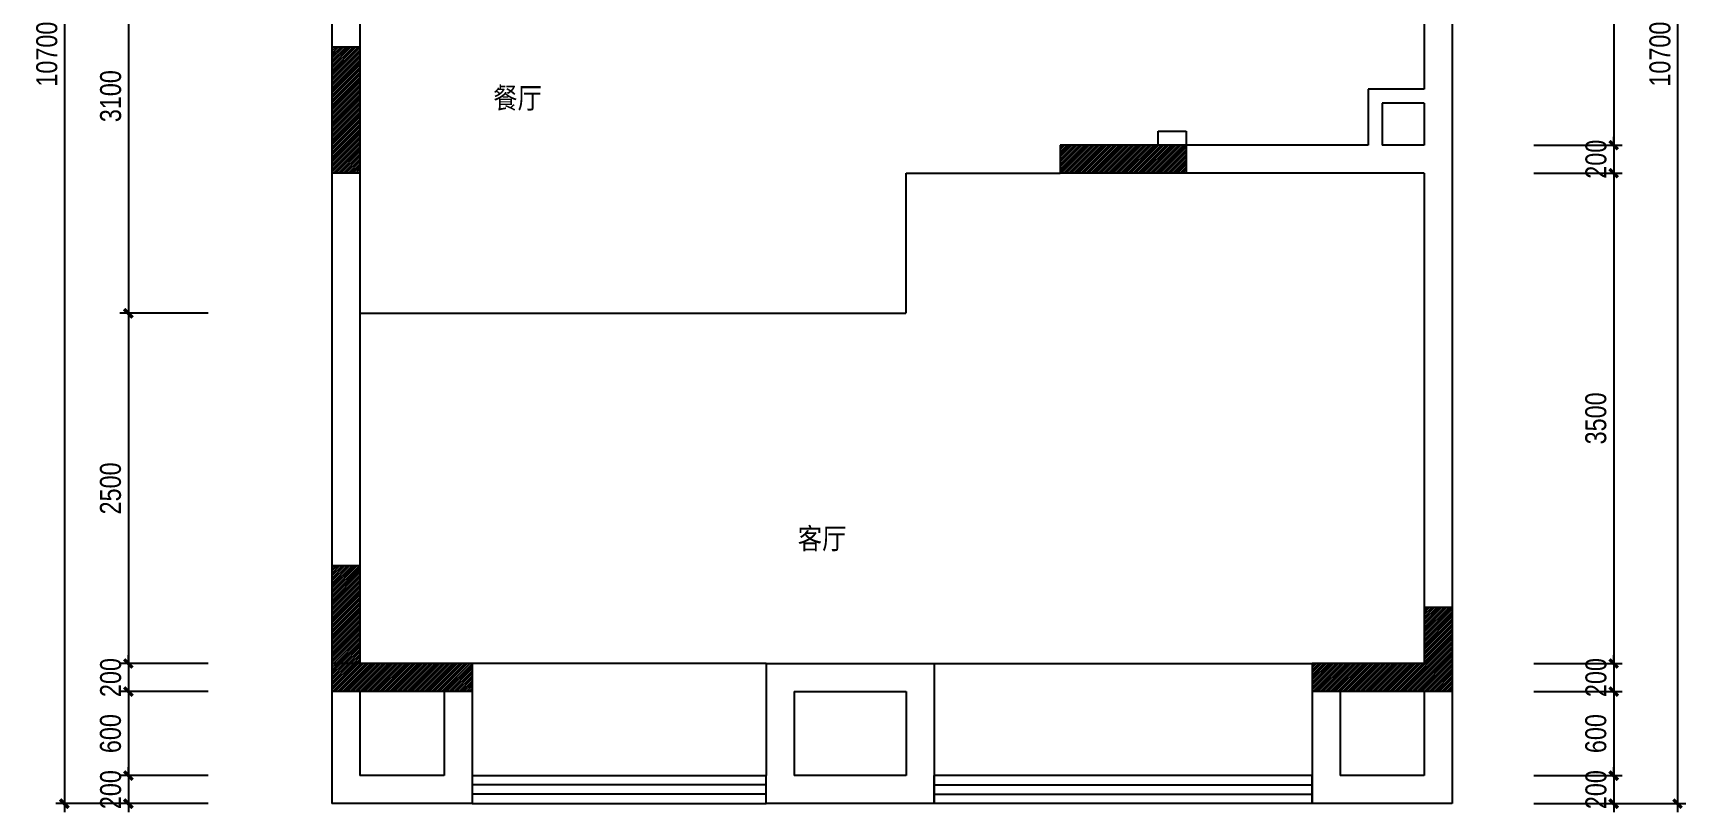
# Model space of a CAD drawing. Extents: x 160245 to 405305, y -111140 to 232735.
# Drawn here: x 249373 to 261177, y -4014 to 1509 of the extents above; entities that cross this region are included whole.
import ezdxf

# ---------------------------------------------------------------- set-up
doc = ezdxf.new("R2010")
doc.units = 0
doc.header["$LTSCALE"] = 10
doc.header["$MEASUREMENT"] = 0
doc.linetypes.add('HIDDEN', pattern=[0.375, 0.25, -0.125])
doc.layers.get('Defpoints').update_dxf_attribs({"color": 229})
for name, color, linetype in [('P-O wall 原始墙体', 245, 'Continuous'), ('P-o 原建筑尺寸', 8, 'Continuous'), ('P-Stair 楼梯（原建筑设备）', 159, 'Continuous'), ('P-Text  平面文字', 9, 'Continuous'), ('P-window 窗', 107, 'Continuous')]:
    doc.layers.add(name, color=color, linetype=linetype)
doc.styles.add('PDC DIM', font='PMingLiU-ExtB.ttf', dxfattribs={"width": 0.85})
doc.dimstyles.new('PDC-A2', dxfattribs={"dimscale": 0, "dimtxt": 2.5, "dimasz": 1, "dimexe": 1, "dimexo": 1, "dimgap": 0.7, "dimtad": 1, "dimdec": 0, "dimtxsty": 'PDC DIM', "dimblk": 'ARCHTICK', "dimcen": 1, "dimdle": 1, "dimclrd": 8, "dimclre": 8, "dimclrt": 9, "dimadec": 0, "dimazin": 0, "dimtfac": 1, "dimtdec": 0, "dimtix": 1, "dimtmove": 2, "dimatfit": 3, "dimldrblk": 'PDC A2 T R', "dimfxl": 10, "dimfxlon": 1, "dimarcsym": 0})
pattern_1 = [(45, (40592.418, 0), (-8.8388348, 8.8388348), [])]

# ---------------------------------------------------------------- blocks, each defined once
blk = doc.blocks.new('$WINLIB2D$00000001')
at = {"color": 0}
for points in [[(-0.5, 0.5), (-0.5, -0.5)], [(-0.5, 0.5), (0.5, 0.5)], [(0.5, -0.5), (0.5, 0.5)], [(0.5, 0.1667), (-0.5, 0.1667)], [(0.5, -0.1667), (-0.5, -0.1667)], [(-0.5, -0.5), (0.5, -0.5)]]:
    blk.add_lwpolyline(points, dxfattribs=at)
blk = doc.blocks.new('_ArchTick')
at = {"color": 0, "linetype": 'ByBlock', "const_width": 0.4}
blk.add_lwpolyline([(-0.5, -0.5), (0.5, 0.5)], dxfattribs=at)
blk = doc.blocks.new('*D1199')
at = {"layer": 'Defpoints', "color": 0, "transparency": 16777216}
for p in [(250685, 2609), (250054, -491), (250685, -491)]:
    blk.add_point(p, dxfattribs=at)
at = {"layer": 'P-o 原建筑尺寸', "color": 8, "lineweight": -2, "transparency": 16777216}
for p, q in [((250625, 2609), (249994, 2609)), ((250054, 2669), (250054, -551)), ((250625, -491), (249994, -491))]:
    blk.add_line(p, q, dxfattribs=at)
at = {"layer": 'P-o 原建筑尺寸', "color": 8, "lineweight": -2, "transparency": 16777216, "xscale": 60, "yscale": 60, "zscale": 60}
for p, rotation in [((250054, 2609), 90), ((250054, -491), 270)]:
    blk.add_blockref('_ArchTick', p, dxfattribs=dict(at, rotation=rotation))
at = {"layer": 'P-o 原建筑尺寸', "color": 9, "transparency": 16777216, "insert": (249928, 1059), "char_height": 150, "attachment_point": 5, "rotation": 90, "style": 'PDC DIM'}
blk.add_mtext('3100', dxfattribs=at)
blk = doc.blocks.new('PDC A2 T R')
at = {"color": 0, "linetype": 'ByBlock'}
blk.add_line((0, 0), (-2, 0), dxfattribs=at)
for points in [[(-2.15, 0.89), (-1.49, 1.35), (-0.6, 0), (0, 0)], [(-2.15, -0.89), (-1.49, -1.35), (-0.6, 0), (0, 0)]]:
    blk.add_solid(points, dxfattribs=at)
blk = doc.blocks.new('*D1200')
at = {"layer": 'Defpoints', "color": 0, "transparency": 16777216}
for p in [(250685, -491), (250054, -2991), (250685, -2991)]:
    blk.add_point(p, dxfattribs=at)
at = {"layer": 'P-o 原建筑尺寸', "color": 8, "lineweight": -2, "transparency": 16777216}
for p, q in [((250054, -431), (250054, -3051)), ((250625, -491), (249994, -491)), ((250625, -2991), (249994, -2991))]:
    blk.add_line(p, q, dxfattribs=at)
at = {"layer": 'P-o 原建筑尺寸', "color": 8, "lineweight": -2, "transparency": 16777216, "xscale": 60, "yscale": 60, "zscale": 60}
for p, rotation in [((250054, -491), 90), ((250054, -2991), 270)]:
    blk.add_blockref('_ArchTick', p, dxfattribs=dict(at, rotation=rotation))
at = {"layer": 'P-o 原建筑尺寸', "color": 9, "transparency": 16777216, "insert": (249927, -1741), "char_height": 150, "attachment_point": 5, "rotation": 90, "style": 'PDC DIM'}
blk.add_mtext('2500', dxfattribs=at)
blk = doc.blocks.new('*D1201')
at = {"layer": 'Defpoints', "color": 0, "transparency": 16777216}
for p in [(250685, -2991), (250054, -3191), (250685, -3191)]:
    blk.add_point(p, dxfattribs=at)
at = {"layer": 'P-o 原建筑尺寸', "color": 8, "lineweight": -2, "transparency": 16777216}
for p, q in [((250054, -2991), (250054, -2931)), ((250625, -2991), (249994, -2991)), ((250054, -2991), (250054, -3191)), ((250625, -3191), (249994, -3191)), ((250054, -3191), (250054, -3251))]:
    blk.add_line(p, q, dxfattribs=at)
at = {"layer": 'P-o 原建筑尺寸', "color": 8, "lineweight": -2, "transparency": 16777216, "xscale": 60, "yscale": 60, "zscale": 60}
for p, rotation in [((250054, -2991), 270), ((250054, -3191), 90)]:
    blk.add_blockref('_ArchTick', p, dxfattribs=dict(at, rotation=rotation))
at = {"layer": 'P-o 原建筑尺寸', "color": 9, "transparency": 16777216, "insert": (249928, -3091), "char_height": 150, "attachment_point": 5, "rotation": 90, "style": 'PDC DIM'}
blk.add_mtext('200', dxfattribs=at)
blk = doc.blocks.new('*D1202')
at = {"layer": 'Defpoints', "color": 0, "transparency": 16777216}
for p in [(250685, -3191), (250054, -3791), (250685, -3791)]:
    blk.add_point(p, dxfattribs=at)
at = {"layer": 'P-o 原建筑尺寸', "color": 8, "lineweight": -2, "transparency": 16777216}
for p, q in [((250054, -3131), (250054, -3851)), ((250625, -3191), (249994, -3191)), ((250625, -3791), (249994, -3791))]:
    blk.add_line(p, q, dxfattribs=at)
at = {"layer": 'P-o 原建筑尺寸', "color": 8, "lineweight": -2, "transparency": 16777216, "xscale": 60, "yscale": 60, "zscale": 60}
for p, rotation in [((250054, -3191), 90), ((250054, -3791), 270)]:
    blk.add_blockref('_ArchTick', p, dxfattribs=dict(at, rotation=rotation))
at = {"layer": 'P-o 原建筑尺寸', "color": 9, "transparency": 16777216, "insert": (249927, -3491), "char_height": 150, "attachment_point": 5, "rotation": 90, "style": 'PDC DIM'}
blk.add_mtext('600', dxfattribs=at)
blk = doc.blocks.new('*D1203')
at = {"layer": 'Defpoints', "color": 0, "transparency": 16777216}
for p in [(250685, -3791), (250054, -3991), (250685, -3991)]:
    blk.add_point(p, dxfattribs=at)
at = {"layer": 'P-o 原建筑尺寸', "color": 8, "lineweight": -2, "transparency": 16777216}
for p, q in [((250054, -3791), (250054, -3731)), ((250625, -3791), (249994, -3791)), ((250054, -3791), (250054, -3991)), ((250625, -3991), (249994, -3991)), ((250054, -3991), (250054, -4051))]:
    blk.add_line(p, q, dxfattribs=at)
at = {"layer": 'P-o 原建筑尺寸', "color": 8, "lineweight": -2, "transparency": 16777216, "xscale": 60, "yscale": 60, "zscale": 60}
for p, rotation in [((250054, -3791), 270), ((250054, -3991), 90)]:
    blk.add_blockref('_ArchTick', p, dxfattribs=dict(at, rotation=rotation))
at = {"layer": 'P-o 原建筑尺寸', "color": 9, "transparency": 16777216, "insert": (249928, -3891), "char_height": 150, "attachment_point": 5, "rotation": 90, "style": 'PDC DIM'}
blk.add_mtext('200', dxfattribs=at)
blk = doc.blocks.new('*D1204')
at = {"layer": 'Defpoints', "color": 0, "transparency": 16777216}
for p in [(250685, 6709), (249597, -3991), (250685, -3991)]:
    blk.add_point(p, dxfattribs=at)
at = {"layer": 'P-o 原建筑尺寸', "color": 8, "lineweight": -2, "transparency": 16777216}
for p, q in [((249597, 6769), (249597, -4051)), ((250197, 6709), (249537, 6709)), ((250197, -3991), (249537, -3991))]:
    blk.add_line(p, q, dxfattribs=at)
at = {"layer": 'P-o 原建筑尺寸', "color": 8, "lineweight": -2, "transparency": 16777216, "xscale": 60, "yscale": 60, "zscale": 60}
for p, rotation in [((249597, 6709), 90), ((249597, -3991), 270)]:
    blk.add_blockref('_ArchTick', p, dxfattribs=dict(at, rotation=rotation))
at = {"layer": 'P-o 原建筑尺寸', "color": 9, "transparency": 16777216, "insert": (249472, 1359), "char_height": 150, "attachment_point": 5, "rotation": 90, "style": 'PDC DIM'}
blk.add_mtext('10700', dxfattribs=at)
blk = doc.blocks.new('*D1208')
at = {"layer": 'Defpoints', "color": 0, "transparency": 16777216}
for p in [(260030, 3509), (260030, 709), (260661, 709)]:
    blk.add_point(p, dxfattribs=at)
at = {"layer": 'P-o 原建筑尺寸', "color": 8, "lineweight": -2, "transparency": 16777216}
for p, q in [((260661, 3569), (260661, 649)), ((260090, 3509), (260721, 3509)), ((260090, 709), (260721, 709))]:
    blk.add_line(p, q, dxfattribs=at)
at = {"layer": 'P-o 原建筑尺寸', "color": 8, "lineweight": -2, "transparency": 16777216, "xscale": 60, "yscale": 60, "zscale": 60}
for p, rotation in [((260661, 3509), 90), ((260661, 709), 270)]:
    blk.add_blockref('_ArchTick', p, dxfattribs=dict(at, rotation=rotation))
at = {"layer": 'P-o 原建筑尺寸', "color": 9, "transparency": 16777216, "insert": (260535, 2109), "char_height": 150, "attachment_point": 5, "rotation": 90, "style": 'PDC DIM'}
blk.add_mtext('2800', dxfattribs=at)
blk = doc.blocks.new('*D1209')
at = {"layer": 'Defpoints', "color": 0, "transparency": 16777216}
for p in [(260030, 709), (260030, 509), (260661, 509)]:
    blk.add_point(p, dxfattribs=at)
at = {"layer": 'P-o 原建筑尺寸', "color": 8, "lineweight": -2, "transparency": 16777216}
for p, q in [((260090, 709), (260721, 709)), ((260661, 709), (260661, 769)), ((260661, 709), (260661, 509)), ((260090, 509), (260721, 509)), ((260661, 509), (260661, 449))]:
    blk.add_line(p, q, dxfattribs=at)
at = {"layer": 'P-o 原建筑尺寸', "color": 8, "lineweight": -2, "transparency": 16777216, "xscale": 60, "yscale": 60, "zscale": 60}
for p, rotation in [((260661, 709), 270), ((260661, 509), 90)]:
    blk.add_blockref('_ArchTick', p, dxfattribs=dict(at, rotation=rotation))
at = {"layer": 'P-o 原建筑尺寸', "color": 9, "transparency": 16777216, "insert": (260535, 609), "char_height": 150, "attachment_point": 5, "rotation": 90, "style": 'PDC DIM'}
blk.add_mtext('200', dxfattribs=at)
blk = doc.blocks.new('*D1210')
at = {"layer": 'Defpoints', "color": 0, "transparency": 16777216}
for p in [(260030, 509), (260030, -2991), (260661, -2991)]:
    blk.add_point(p, dxfattribs=at)
at = {"layer": 'P-o 原建筑尺寸', "color": 8, "lineweight": -2, "transparency": 16777216}
for p, q in [((260090, 509), (260721, 509)), ((260661, 569), (260661, -3051)), ((260090, -2991), (260721, -2991))]:
    blk.add_line(p, q, dxfattribs=at)
at = {"layer": 'P-o 原建筑尺寸', "color": 8, "lineweight": -2, "transparency": 16777216, "xscale": 60, "yscale": 60, "zscale": 60}
for p, rotation in [((260661, 509), 90), ((260661, -2991), 270)]:
    blk.add_blockref('_ArchTick', p, dxfattribs=dict(at, rotation=rotation))
at = {"layer": 'P-o 原建筑尺寸', "color": 9, "transparency": 16777216, "insert": (260534, -1241), "char_height": 150, "attachment_point": 5, "rotation": 90, "style": 'PDC DIM'}
blk.add_mtext('3500', dxfattribs=at)
blk = doc.blocks.new('*D1211')
at = {"layer": 'Defpoints', "color": 0, "transparency": 16777216}
for p in [(260030, -2991), (260030, -3191), (260661, -3191)]:
    blk.add_point(p, dxfattribs=at)
at = {"layer": 'P-o 原建筑尺寸', "color": 8, "lineweight": -2, "transparency": 16777216}
for p, q in [((260661, -2991), (260661, -2931)), ((260090, -2991), (260721, -2991)), ((260661, -2991), (260661, -3191)), ((260090, -3191), (260721, -3191)), ((260661, -3191), (260661, -3251))]:
    blk.add_line(p, q, dxfattribs=at)
at = {"layer": 'P-o 原建筑尺寸', "color": 8, "lineweight": -2, "transparency": 16777216, "xscale": 60, "yscale": 60, "zscale": 60}
for p, rotation in [((260661, -2991), 270), ((260661, -3191), 90)]:
    blk.add_blockref('_ArchTick', p, dxfattribs=dict(at, rotation=rotation))
at = {"layer": 'P-o 原建筑尺寸', "color": 9, "transparency": 16777216, "insert": (260535, -3091), "char_height": 150, "attachment_point": 5, "rotation": 90, "style": 'PDC DIM'}
blk.add_mtext('200', dxfattribs=at)
blk = doc.blocks.new('*D1212')
at = {"layer": 'Defpoints', "color": 0, "transparency": 16777216}
for p in [(260030, -3191), (260030, -3791), (260661, -3791)]:
    blk.add_point(p, dxfattribs=at)
at = {"layer": 'P-o 原建筑尺寸', "color": 8, "lineweight": -2, "transparency": 16777216}
for p, q in [((260661, -3131), (260661, -3851)), ((260090, -3191), (260721, -3191)), ((260090, -3791), (260721, -3791))]:
    blk.add_line(p, q, dxfattribs=at)
at = {"layer": 'P-o 原建筑尺寸', "color": 8, "lineweight": -2, "transparency": 16777216, "xscale": 60, "yscale": 60, "zscale": 60}
for p, rotation in [((260661, -3191), 90), ((260661, -3791), 270)]:
    blk.add_blockref('_ArchTick', p, dxfattribs=dict(at, rotation=rotation))
at = {"layer": 'P-o 原建筑尺寸', "color": 9, "transparency": 16777216, "insert": (260534, -3491), "char_height": 150, "attachment_point": 5, "rotation": 90, "style": 'PDC DIM'}
blk.add_mtext('600', dxfattribs=at)
blk = doc.blocks.new('*D1213')
at = {"layer": 'Defpoints', "color": 0, "transparency": 16777216}
for p in [(260030, -3791), (260030, -3991), (260661, -3991)]:
    blk.add_point(p, dxfattribs=at)
at = {"layer": 'P-o 原建筑尺寸', "color": 8, "lineweight": -2, "transparency": 16777216}
for p, q in [((260661, -3791), (260661, -3731)), ((260090, -3791), (260721, -3791)), ((260661, -3791), (260661, -3991)), ((260090, -3991), (260721, -3991)), ((260661, -3991), (260661, -4051))]:
    blk.add_line(p, q, dxfattribs=at)
at = {"layer": 'P-o 原建筑尺寸', "color": 8, "lineweight": -2, "transparency": 16777216, "xscale": 60, "yscale": 60, "zscale": 60}
for p, rotation in [((260661, -3791), 270), ((260661, -3991), 90)]:
    blk.add_blockref('_ArchTick', p, dxfattribs=dict(at, rotation=rotation))
at = {"layer": 'P-o 原建筑尺寸', "color": 9, "transparency": 16777216, "insert": (260535, -3891), "char_height": 150, "attachment_point": 5, "rotation": 90, "style": 'PDC DIM'}
blk.add_mtext('200', dxfattribs=at)
blk = doc.blocks.new('*D1214')
at = {"layer": 'Defpoints', "color": 0, "transparency": 16777216}
for p in [(260030, 6709), (260030, -3991), (261117, -3991)]:
    blk.add_point(p, dxfattribs=at)
at = {"layer": 'P-o 原建筑尺寸', "color": 8, "lineweight": -2, "transparency": 16777216}
for p, q in [((261117, 6769), (261117, -4051)), ((260517, 6709), (261177, 6709)), ((260517, -3991), (261177, -3991))]:
    blk.add_line(p, q, dxfattribs=at)
at = {"layer": 'P-o 原建筑尺寸', "color": 8, "lineweight": -2, "transparency": 16777216, "xscale": 60, "yscale": 60, "zscale": 60}
for p, rotation in [((261117, 6709), 90), ((261117, -3991), 270)]:
    blk.add_blockref('_ArchTick', p, dxfattribs=dict(at, rotation=rotation))
at = {"layer": 'P-o 原建筑尺寸', "color": 9, "transparency": 16777216, "insert": (260992, 1359), "char_height": 150, "attachment_point": 5, "rotation": 90, "style": 'PDC DIM'}
blk.add_mtext('10700', dxfattribs=at)

msp = doc.modelspace()

# ---------------------------------------------------------------- hatches: boundary and pattern name
at = {"layer": 'P-O wall 原始墙体'}
h = msp.add_hatch(dxfattribs=at)
h.set_pattern_fill('ANSI31', color=256, scale=100, style=0)
h.set_pattern_definition(pattern_1)
h.paths.add_polyline_path([(251708.1, 1409.4), (251508.1, 1409.4), (251508.1, 509.4), (251708.1, 509.4)])
h = msp.add_hatch(dxfattribs=at)
h.set_pattern_fill('ANSI31', color=256, scale=100, style=0)
h.set_pattern_definition(pattern_1)
h.paths.add_polyline_path([(257608.1, 709.4), (257408.1, 709.4), (256708.1, 709.4), (256708.1, 509.4), (257508.1, 509.4), (257608.1, 509.4)])
h = msp.add_hatch(dxfattribs=at)
h.set_pattern_fill('ANSI31', color=256, scale=100, style=0)
h.set_pattern_definition(pattern_1)
h.paths.add_polyline_path([(251708.1, -2290.6), (251708.1, -2990.6), (251508.1, -2990.6), (251508.1, -2290.6)])
h = msp.add_hatch(dxfattribs=at)
h.set_pattern_fill('ANSI31', color=256, scale=100, style=0)
h.set_pattern_definition(pattern_1)
h.paths.add_polyline_path([(259508.1, -2590.6), (259308.1, -2590.6), (259308.1, -2990.6), (258508.1, -2990.6), (258508.1, -3190.6), (259508.1, -3190.6), (259508.1, -3090.6)])
h = msp.add_hatch(dxfattribs=at)
h.set_pattern_fill('ANSI31', color=256, scale=100, style=0)
h.set_pattern_definition(pattern_1)
h.paths.add_polyline_path([(252508.1, -2990.6), (251508.1, -2990.6), (251508.1, -3190.6), (252508.1, -3190.6)])

# ---------------------------------------------------------------- linework, layer by layer
for p, q in [((259308.1, 3509.4), (259308.1, 1109.4)), ((259508.1, 3509.4), (259508.1, 1009.4)), ((251508.1, 2709.4), (251508.1, -2290.6)), ((251708.1, 2609.4), (251708.1, -2290.6)), ((251708.1, 1409.4), (251508.1, 1409.4)), ((259308.1, 1109.4), (258908.1, 1109.4)), ((258908.1, 1109.4), (258908.1, 709.4)), ((259308.1, 1009.4), (259008.1, 1009.4)), ((259008.1, 1009.4), (259008.1, 709.4)), ((259308.1, 1009.4), (259308.1, 709.4)), ((259508.1, 1009.4), (259508.1, 609.4)), ((257408.1, 709.4), (256708.1, 709.4)), ((256708.1, 709.4), (256708.1, 509.4)), ((257408.1, 709.4), (257408.1, 809.4)), ((257408.1, 809.4), (257608.1, 809.4)), ((257608.1, 809.4), (257608.1, 709.4)), ((258908.1, 709.4), (257608.1, 709.4)), ((257608.1, 709.4), (257608.1, 509.4)), ((259308.1, 709.4), (259008.1, 709.4)), ((259508.1, 609.4), (259508.1, -3090.6)), ((251708.1, 509.4), (251508.1, 509.4)), ((257508.1, 509.4), (256708.1, 509.4)), ((259008.1, 509.4), (257508.1, 509.4)), ((259308.1, 509.4), (259008.1, 509.4)), ((259308.1, 509.4), (259308.1, -2990.6)), ((251508.1, -2290.6), (251508.1, -2990.6)), ((251508.1, -2290.6), (251708.1, -2290.6)), ((251708.1, -2290.6), (251708.1, -2990.6)), ((259508.1, -2590.6), (259308.1, -2590.6)), ((252508.1, -2990.6), (251508.1, -2990.6)), ((251508.1, -2990.6), (251508.1, -3990.6)), ((252508.1, -2990.6), (252508.1, -3790.6)), ((254608.1, -2990.6), (254608.1, -3790.6)), ((254608.1, -2990.6), (255808.1, -2990.6)), ((255808.1, -2990.6), (255808.1, -3790.6)), ((258508.1, -2990.6), (258508.1, -3990.6)), ((259308.1, -2990.6), (258508.1, -2990.6)), ((259508.1, -3090.6), (259508.1, -3990.6)), ((252508.1, -3190.6), (251508.1, -3190.6)), ((251708.1, -3190.6), (251708.1, -3790.6)), ((252308.1, -3190.6), (252308.1, -3790.6)), ((254808.1, -3190.6), (254808.1, -3790.6)), ((254808.1, -3190.6), (255608.1, -3190.6)), ((255608.1, -3190.6), (255608.1, -3790.6)), ((259508.1, -3190.6), (258508.1, -3190.6)), ((258708.1, -3190.6), (258708.1, -3790.6)), ((259308.1, -3190.6), (259308.1, -3790.6)), ((252308.1, -3790.6), (251708.1, -3790.6)), ((252508.1, -3790.6), (252508.1, -3990.6)), ((254608.1, -3990.6), (254608.1, -3790.6)), ((255608.1, -3790.6), (254808.1, -3790.6)), ((255808.1, -3790.6), (255808.1, -3990.6)), ((258508.1, -3990.6), (258508.1, -3790.6)), ((258508.1, -3790.6), (258508.1, -3990.6)), ((259308.1, -3790.6), (258708.1, -3790.6)), ((252408.1, -3990.6), (251508.1, -3990.6)), ((252508.1, -3990.6), (252408.1, -3990.6)), ((254708.1, -3990.6), (254608.1, -3990.6)), ((255708.1, -3990.6), (254708.1, -3990.6)), ((255808.1, -3990.6), (255708.1, -3990.6)), ((259508.1, -3990.6), (258508.1, -3990.6))]:
    msp.add_line(p, q, dxfattribs=at)
msp.add_lwpolyline([(257608.1, 709.4), (257408.1, 709.4)], dxfattribs=at)
at = {"layer": 'P-Stair 楼梯（原建筑设备）', "linetype": 'HIDDEN'}
msp.add_lwpolyline([(251708.1, -490.6), (255608.1, -490.6), (255608.1, 509.4), (256708.1, 509.4)], dxfattribs=at)
at = {"layer": 'P-window 窗'}
for p, q in [((254608.1, -2990.6), (252508.1, -2990.6)), ((255808.1, -2990.6), (258508.1, -2990.6))]:
    msp.add_line(p, q, dxfattribs=at)

# ---------------------------------------------------------------- block references
at = {"layer": 'P-window 窗', "xscale": 2100, "yscale": 200, "zscale": -2100}
msp.add_blockref('$WINLIB2D$00000001', (253558.1, -3890.6), dxfattribs=at)
at = {"layer": 'P-window 窗', "extrusion": (0, 0, -1), "xscale": 2700, "yscale": 200, "zscale": -2700}
msp.add_blockref('$WINLIB2D$00000001', (-257158.1, -3890.6), dxfattribs=at)

# ---------------------------------------------------------------- texts
at = {"layer": 'P-Text  平面文字', "char_height": 150, "attachment_point": 1, "style": 'PDC DIM'}
for s, insert in [('餐厅', (252659.4, 1121.4)), ('客厅', (254834.4, -2023.5))]:
    msp.add_mtext_dynamic_manual_height_columns(s, width=893.426, gutter_width=1750, heights=[0], dxfattribs=dict(at, insert=insert))

# ---------------------------------------------------------------- dimensions: what is measured, and where the dimension line sits
at = {"layer": 'P-o 原建筑尺寸'}
for base, p1, p2, picture, middle in [((249597.4, -3990.6), (250684.6, 6709.4), (250684.6, -3990.6), '*D1204', (249471.9, 1359.4)), ((261117, -3990.6), (260029.8, 6709.4), (260029.8, -3990.6), '*D1214', (260991.5, 1359.4)), ((260660.5, 709.4), (260029.8, 3509.4), (260029.8, 709.4), '*D1208', (260535, 2109.4)), ((250053.8, -490.6), (250684.6, 2609.4), (250684.6, -490.6), '*D1199', (249928.3, 1059.4)), ((260660.5, 509.4), (260029.8, 709.4), (260029.8, 509.4), '*D1209', (260535, 609.4)), ((260660.5, -2990.6), (260029.8, 509.4), (260029.8, -2990.6), '*D1210', (260533.6, -1240.6)), ((250053.8, -2990.6), (250684.6, -490.6), (250684.6, -2990.6), '*D1200', (249926.9, -1740.6)), ((250053.8, -3190.6), (250684.6, -2990.6), (250684.6, -3190.6), '*D1201', (249928.3, -3090.6)), ((260660.5, -3190.6), (260029.8, -2990.6), (260029.8, -3190.6), '*D1211', (260535, -3090.6)), ((250053.8, -3790.6), (250684.6, -3190.6), (250684.6, -3790.6), '*D1202', (249927.4, -3490.6)), ((260660.5, -3790.6), (260029.8, -3190.6), (260029.8, -3790.6), '*D1212', (260534.1, -3490.6)), ((250053.8, -3990.6), (250684.6, -3790.6), (250684.6, -3990.6), '*D1203', (249928.3, -3890.6)), ((260660.5, -3990.6), (260029.8, -3790.6), (260029.8, -3990.6), '*D1213', (260535, -3890.6))]:
    dim = msp.add_linear_dim(base=base, p1=p1, p2=p2, angle=90, dimstyle='PDC-A2', override={"dimscale": 60}, dxfattribs=at)
    dim.commit()
    dim.dimension.update_dxf_attribs({"geometry": picture, "text_midpoint": middle})

doc.saveas('drawing.dxf')
